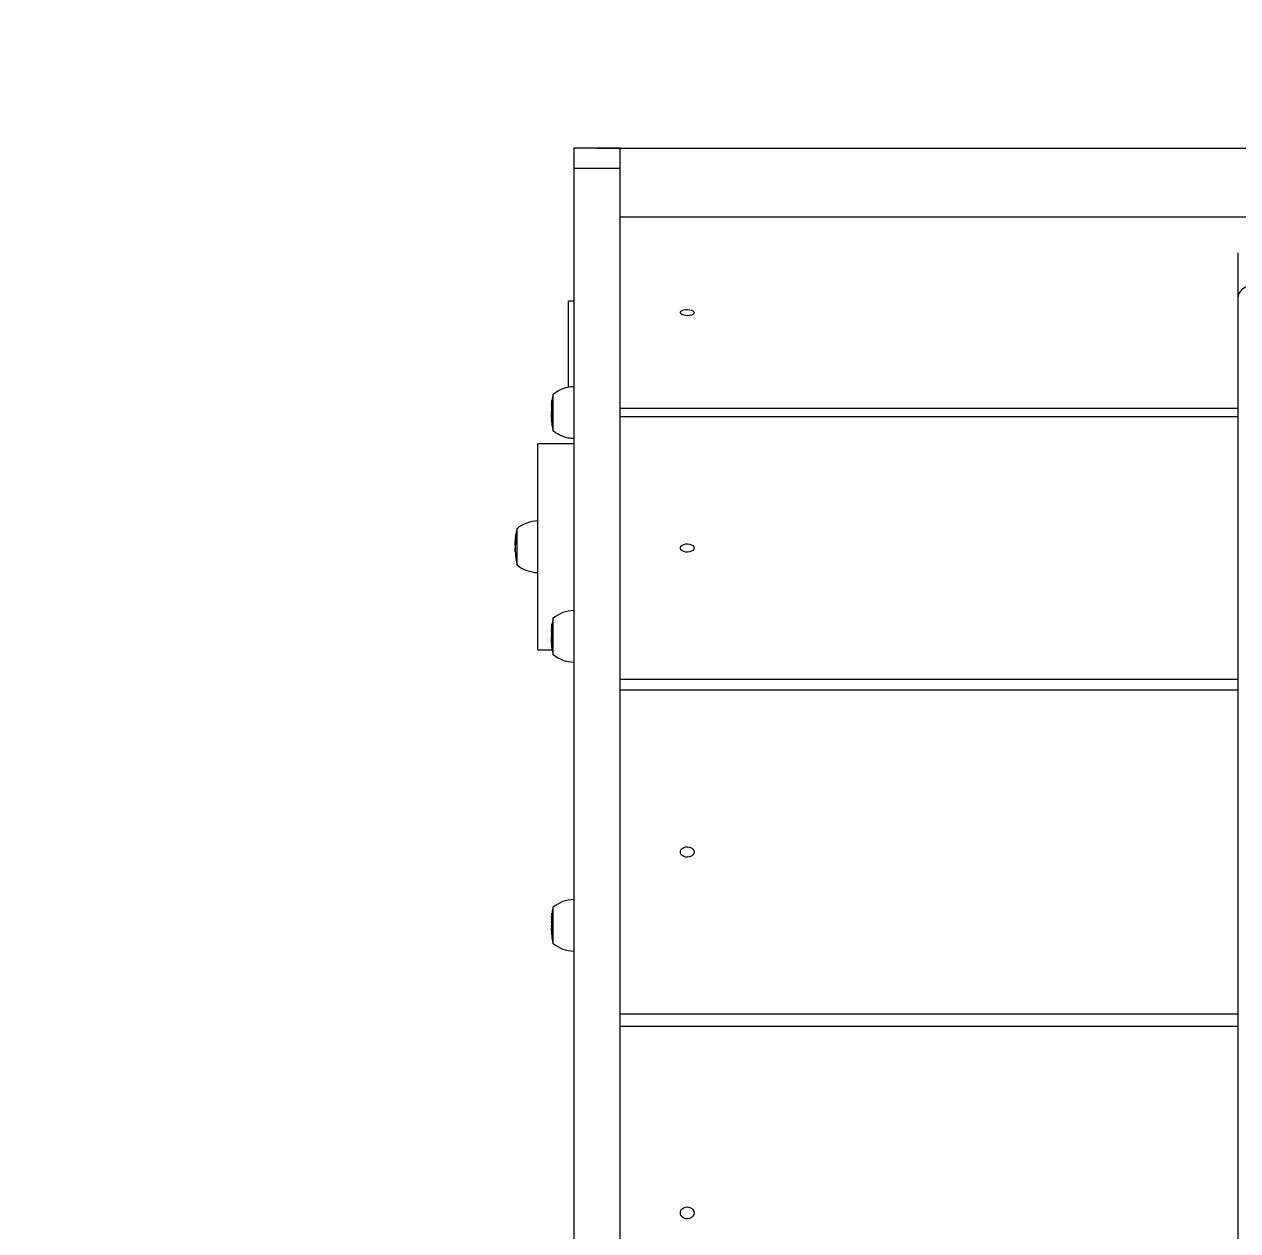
# Model space of a CAD drawing. Header units: millimetres. Extents: x -6332 to 8932, y -6739 to 7096.
# Drawn here: x 444 to 1150, y 4964 to 5666 of the extents above; entities that cross this region are included whole.
import ezdxf

# ---------------------------------------------------------------- set-up
doc = ezdxf.new("R2010")
doc.units = ezdxf.units.MM
for name, color, linetype in [('DIKOM_ОБЪЕКТ', 7, 'Continuous'), ('DIKOM_РАЗМЕР_ЗОНА', 7, 'Continuous'), ('DIKOM_РАЗМЕР_ОБЪЕКТА', 7, 'Continuous')]:
    doc.layers.add(name, color=color, linetype=linetype)
doc.styles.add('style1', font='arial.ttf', dxfattribs={"width": 0.8})
doc.dimstyles.new('1-50', dxfattribs={"dimtxt": 300, "dimasz": 200, "dimexe": 100, "dimexo": 0, "dimgap": 100, "dimtad": 1, "dimtxsty": 'style1', "dimcen": 200, "dimclrd": 7, "dimclre": 7, "dimclrt": 7, "dimadec": 1, "dimazin": 2, "dimtfac": 1, "dimtmove": 0, "dimatfit": 2, "dimfxl": 0, "dimlwd": 25, "dimlwe": 18, "dimarcsym": 0})

# ---------------------------------------------------------------- blocks, each defined once
blk = doc.blocks.new('*D9')
at = {"layer": 'Defpoints', "color": 0, "transparency": 16777216}
for p in [(777.17, 5593.97), (-4228.73, -3389.78), (7301.72, -3389.78)]:
    blk.add_point(p, dxfattribs=at)
at = {"layer": 'DIKOM_РАЗМЕР_ОБЪЕКТА', "color": 7, "lineweight": 18, "transparency": 16777216}
for p, q in [((777.17, 5593.97), (7401.72, 5593.97)), ((-4228.73, -3389.78), (7401.72, -3389.78))]:
    blk.add_line(p, q, dxfattribs=at)
at = {"layer": 'DIKOM_РАЗМЕР_ОБЪЕКТА', "color": 7, "lineweight": 25, "transparency": 16777216}
blk.add_line((7301.72, 5393.97), (7301.72, -3189.78), dxfattribs=at)
at = {"layer": 'DIKOM_РАЗМЕР_ОБЪЕКТА', "color": 7, "transparency": 16777216}
for points in [[(7268.39, 5393.97), (7335.06, 5393.97), (7301.72, 5593.97)], [(7268.39, -3189.78), (7335.06, -3189.78), (7301.72, -3389.78)]]:
    blk.add_solid(points, dxfattribs=at)
at = {"layer": 'DIKOM_РАЗМЕР_ОБЪЕКТА', "color": 7, "transparency": 16777216, "insert": (7048.55, 1153.71), "char_height": 300, "attachment_point": 5, "rotation": 90, "style": 'style1'}
blk.add_mtext('9000', dxfattribs=at)
blk = doc.blocks.new('*D11')
at = {"layer": 'Defpoints', "color": 0, "transparency": 16777216}
for p in [(1114.35, 7096.35), (-4349.59, -4627.34), (8831.76, -4627.34)]:
    blk.add_point(p, dxfattribs=at)
at = {"layer": 'DIKOM_РАЗМЕР_ЗОНА', "color": 7, "lineweight": 18, "transparency": 16777216}
for p, q in [((1114.35, 7096.35), (8931.76, 7096.35)), ((-4349.59, -4627.34), (8931.76, -4627.34))]:
    blk.add_line(p, q, dxfattribs=at)
at = {"layer": 'DIKOM_РАЗМЕР_ЗОНА', "color": 7, "lineweight": 25, "transparency": 16777216}
blk.add_line((8831.76, 6896.35), (8831.76, -4427.34), dxfattribs=at)
at = {"layer": 'DIKOM_РАЗМЕР_ЗОНА', "color": 7, "transparency": 16777216}
for points in [[(8798.42, 6896.35), (8865.09, 6896.35), (8831.76, 7096.35)], [(8798.42, -4427.34), (8865.09, -4427.34), (8831.76, -4627.34)]]:
    blk.add_solid(points, dxfattribs=at)
at = {"layer": 'DIKOM_РАЗМЕР_ЗОНА', "color": 7, "transparency": 16777216, "insert": (8578.59, 1308.2), "char_height": 300, "attachment_point": 5, "rotation": 90, "style": 'style1'}
blk.add_mtext('11750', dxfattribs=at)

msp = doc.modelspace()

# ---------------------------------------------------------------- linework, layer by layer
at = {"layer": 'DIKOM_ОБЪЕКТ', "color": 7, "linetype": 'Continuous', "lineweight": 15}
for p, q in [((790.67, 5593.968), (763.67, 5593.968)), ((763.67, 5593.968), (763.67, 5582.432)), ((790.67, 5582.432), (790.67, 5593.968)), ((763.67, 5582.432), (790.67, 5582.432)), ((763.67, 5582.432), (763.67, 4467.344)), ((790.67, 4472.531), (790.67, 5582.432)), ((1436.67, 5553.812), (790.67, 5553.812)), ((1150.17, 5533.105), (1150.17, 5506.435)), ((760.67, 5505.183), (763.67, 5505.183)), ((760.67, 5454.771), (760.67, 5505.183)), ((1150.17, 5506.435), (1150.17, 4682.213)), ((751.012, 5447.189), (750.998, 5447.117)), ((751.021, 5447.189), (751.012, 5447.189)), ((751.064, 5447.573), (751.089, 5447.675)), ((751.67, 5429.239), (751.67, 5450.839)), ((750.618, 5441.478), (750.617, 5441.644)), ((750.617, 5441.503), (750.617, 5440.467)), ((750.617, 5440.386), (750.617, 5439.322)), ((750.617, 5439.322), (750.617, 5439.008)), ((750.619, 5439.95), (750.618, 5440.381)), ((750.618, 5439.017), (750.618, 5439.173)), ((750.635, 5442.694), (750.655, 5442.827)), ((750.69, 5443.642), (750.667, 5443.515)), ((750.692, 5443.971), (750.716, 5444.095)), ((790.67, 5442.666), (1150.17, 5442.666)), ((750.617, 5438.979), (750.617, 5438.565)), ((750.685, 5436.207), (750.683, 5436.251)), ((750.774, 5435.25), (750.773, 5435.264)), ((750.835, 5434.521), (750.774, 5435.25)), ((750.81, 5435.053), (750.864, 5434.029)), ((750.904, 5433.677), (751.042, 5433.035)), ((751.048, 5432.823), (750.972, 5433.297)), ((751.049, 5432.813), (751.048, 5432.823)), ((751.072, 5432.823), (751.048, 5432.823)), ((751.073, 5432.813), (751.049, 5432.813)), ((1150.17, 5437.545), (790.67, 5437.545)), ((760.67, 5425.183), (760.67, 5425.308)), ((761.51, 5425.183), (760.67, 5425.183)), ((763.67, 5421.905), (742.67, 5421.905)), ((742.67, 5301.905), (742.67, 5421.905)), ((730.67, 5351.105), (730.67, 5372.705)), ((729.617, 5363.38), (729.617, 5363.167)), ((729.617, 5363.154), (729.617, 5363.127)), ((729.617, 5362.607), (729.617, 5361.747)), ((729.618, 5363.144), (729.618, 5363.151)), ((729.618, 5363.103), (729.618, 5363.138)), ((729.621, 5363.624), (729.624, 5363.952)), ((729.771, 5366.028), (729.782, 5365.763)), ((730.064, 5366.963), (730.011, 5366.963)), ((729.617, 5361.261), (729.617, 5360.544)), ((729.617, 5360.544), (729.617, 5360.437)), ((729.617, 5360.437), (729.617, 5360.431)), ((729.619, 5360.668), (729.618, 5361.264)), ((729.642, 5359.033), (729.656, 5358.631)), ((751.67, 5298.919), (751.67, 5320.519)), ((750.64, 5312.211), (750.634, 5312.339)), ((750.638, 5312.414), (750.655, 5312.671)), ((750.69, 5313.475), (750.673, 5313.247)), ((750.699, 5313.71), (750.716, 5313.921)), ((751.014, 5316.922), (751.012, 5316.922)), ((751.081, 5317.367), (751.089, 5317.447)), ((750.618, 5311.125), (750.617, 5311.317)), ((750.617, 5311.152), (750.617, 5310.225)), ((750.617, 5310.199), (750.617, 5309.15)), ((750.617, 5309.15), (750.617, 5308.77)), ((750.617, 5308.77), (750.617, 5308.244)), ((750.619, 5309.837), (750.618, 5310.197)), ((750.685, 5305.956), (750.683, 5305.954)), ((750.774, 5305.15), (750.773, 5305.163)), ((750.81, 5305.014), (750.864, 5303.731)), ((742.67, 5301.905), (751.101, 5301.905)), ((750.875, 5303.626), (750.857, 5303.897)), ((750.904, 5303.39), (751.042, 5303.026)), ((751.048, 5302.753), (750.927, 5303.176)), ((751.049, 5302.744), (751.048, 5302.753)), ((751.081, 5302.753), (751.048, 5302.753)), ((751.082, 5302.744), (751.049, 5302.744)), ((790.67, 5284.77), (1150.17, 5284.77)), ((1150.17, 5278.387), (790.67, 5278.387)), ((751.67, 5130.63), (751.67, 5152.23)), ((750.617, 5143.004), (750.622, 5143.419)), ((750.618, 5142.861), (750.617, 5143.004)), ((750.617, 5142.901), (750.617, 5142.905)), ((750.617, 5142.901), (750.617, 5142.12)), ((750.623, 5143.592), (750.624, 5143.651)), ((750.734, 5145.991), (750.752, 5146.249)), ((751.031, 5148.296), (751.012, 5148.296)), ((750.617, 5141.5), (750.617, 5140.492)), ((750.617, 5140.287), (750.617, 5140.193)), ((750.617, 5140.193), (750.617, 5139.955)), ((750.619, 5140.997), (750.618, 5141.497)), ((750.662, 5138.024), (750.662, 5138.024)), ((750.729, 5136.961), (750.751, 5136.815)), ((750.773, 5136.418), (750.765, 5136.504)), ((750.774, 5136.403), (750.773, 5136.418)), ((750.801, 5136.223), (750.774, 5136.403)), ((750.81, 5136.111), (750.838, 5135.816)), ((750.976, 5134.616), (751.042, 5134.097)), ((751.048, 5133.99), (751.025, 5134.234)), ((751.043, 5134.036), (751.049, 5133.981)), ((751.049, 5133.981), (751.048, 5133.99)), ((751.057, 5133.99), (751.048, 5133.99)), ((751.058, 5133.981), (751.049, 5133.981)), ((751.134, 5133.47), (751.113, 5133.579)), ((790.67, 5089.877), (1150.17, 5089.877)), ((1150.17, 5082.479), (790.67, 5082.479))]:
    msp.add_line(p, q, dxfattribs=at)
at = {"layer": 'DIKOM_ОБЪЕКТ', "color": 7, "linetype": 'Continuous', "lineweight": 15, "flags": 128}
for points in [[(1159.67, 5514.246), (1157.816, 5514.096), (1156.034, 5513.651), (1154.392, 5512.929), (1152.953, 5511.958), (1151.771, 5510.774), (1150.893, 5509.424), (1150.352, 5507.958), (1150.17, 5506.435)], [(833.67, 5498.239), (833.492, 5497.715), (832.975, 5497.237), (832.164, 5496.849), (831.131, 5496.583), (829.969, 5496.465), (828.78, 5496.505), (827.67, 5496.699), (826.738, 5497.029), (826.066, 5497.467), (825.715, 5497.974), (825.715, 5498.504), (826.066, 5499.011), (826.738, 5499.449), (827.67, 5499.779), (828.78, 5499.973), (829.969, 5500.012), (831.131, 5499.894), (832.164, 5499.629), (832.975, 5499.241), (833.492, 5498.763), (833.67, 5498.239)], [(833.67, 5361.157), (833.492, 5360.437), (832.975, 5359.78), (832.164, 5359.246), (831.131, 5358.882), (829.969, 5358.72), (828.78, 5358.774), (827.67, 5359.041), (826.738, 5359.495), (826.066, 5360.097), (825.715, 5360.793), (825.715, 5361.522), (826.066, 5362.218), (826.738, 5362.82), (827.67, 5363.274), (828.78, 5363.54), (829.969, 5363.595), (831.131, 5363.433), (832.164, 5363.069), (832.975, 5362.534), (833.492, 5361.878), (833.67, 5361.157)], [(833.67, 5184.132), (833.492, 5183.243), (832.975, 5182.433), (832.164, 5181.774), (831.131, 5181.325), (829.969, 5181.124), (828.78, 5181.192), (827.67, 5181.52), (826.738, 5182.081), (826.066, 5182.824), (825.715, 5183.683), (825.715, 5184.582), (826.066, 5185.441), (826.738, 5186.184), (827.67, 5186.744), (828.78, 5187.073), (829.969, 5187.14), (831.131, 5186.94), (832.164, 5186.49), (832.975, 5185.831), (833.492, 5185.021), (833.67, 5184.132)], [(833.67, 4973.993), (833.492, 4972.97), (832.975, 4972.038), (832.164, 4971.279), (831.131, 4970.762), (829.969, 4970.532), (828.78, 4970.609), (827.67, 4970.987), (826.738, 4971.632), (826.066, 4972.487), (825.715, 4973.476), (825.715, 4974.511), (826.066, 4975.499), (826.738, 4976.354), (827.67, 4977), (828.78, 4977.378), (829.969, 4977.455), (831.131, 4977.225), (832.164, 4976.707), (832.975, 4975.949), (833.492, 4975.016), (833.67, 4973.993)]]:
    msp.add_lwpolyline(points, dxfattribs=at)
at = {"layer": 'DIKOM_ОБЪЕКТ', "color": 7, "linetype": 'Continuous', "lineweight": 15}
for centre, radius, start, end in [((763.83, 5436.363), 18.677, 90.490933, 130.621157), ((792.453, 5441.514), 41.836, 172.301552, 175.091413), ((792.453, 5441.514), 41.836, 167.120378, 171.66963), ((792.453, 5441.514), 41.836, 177.260967, 178.384277), ((792.453, 5441.514), 41.836, 175.755612, 176.636027), ((792.453, 5438.565), 41.836, 180, 182.588895), ((792.453, 5438.565), 41.836, 183.167575, 184.090774), ((792.453, 5438.565), 41.836, 184.717751, 185.549257), ((792.453, 5438.565), 41.836, 186.153984, 186.732054), ((792.453, 5438.565), 41.836, 187.237935, 188.115796), ((792.453, 5438.565), 41.836, 188.747399, 192.879622), ((763.83, 5443.716), 18.677, 229.378843, 269.509067), ((742.83, 5358.229), 18.677, 90.490933, 130.621157), ((771.453, 5363.38), 41.836, 167.120378, 176.641314), ((771.453, 5363.38), 41.836, 178.857207, 180), ((771.453, 5360.431), 41.836, 182.462321, 192.879622), ((742.83, 5365.582), 18.677, 229.378843, 269.509067), ((792.453, 5311.194), 41.836, 167.120378, 171.511071), ((763.83, 5306.042), 18.677, 90.490933, 130.621157), ((792.453, 5311.194), 41.836, 177.188173, 178.32886), ((792.453, 5311.194), 41.836, 175.421313, 176.553661), ((792.453, 5311.194), 41.836, 173.674051, 174.682442), ((792.453, 5308.244), 41.836, 180, 182.499669), ((792.453, 5308.244), 41.836, 183.131534, 184.18398), ((792.453, 5308.244), 41.836, 184.820767, 185.967234), ((792.453, 5308.244), 41.836, 187.058522, 187.773486), ((792.453, 5308.244), 41.836, 189.39456, 192.879622), ((763.83, 5313.396), 18.677, 229.378843, 269.509067), ((792.453, 5142.905), 41.836, 167.120378, 171.647445), ((763.83, 5137.753), 18.677, 90.490933, 130.621157), ((792.453, 5142.905), 41.836, 179.29613, 180), ((792.453, 5142.905), 41.836, 177.250535, 178.376547), ((792.453, 5142.905), 41.836, 175.528094, 176.624273), ((792.453, 5142.905), 41.836, 172.280975, 174.926876), ((792.453, 5139.955), 41.836, 180, 182.684497), ((792.453, 5139.955), 41.836, 183.26983, 184.10368), ((792.453, 5139.955), 41.836, 184.732166, 185.119576), ((792.453, 5139.955), 41.836, 185.680402, 187.336113), ((792.453, 5139.955), 41.836, 187.864622, 188.137328), ((792.453, 5139.955), 41.836, 188.77037, 192.879622), ((763.83, 5145.107), 18.677, 229.378843, 269.509067)]:
    msp.add_arc(centre, radius, start, end, dxfattribs=at)
for points, knots in [([(750.928, 5446.464), (750.905, 5446.263), (750.867, 5445.93), (750.819, 5445.473), (750.78, 5445.11), (750.751, 5444.828), (750.737, 5444.678), (750.735, 5444.647), (750.734, 5444.636)], [0, 0, 0, 0, 0.2166682, 0.3588165, 0.5009777, 0.6879793, 0.8806819, 1, 1, 1, 1]), ([(750.771, 5445.09), (750.773, 5445.113), (750.775, 5445.151), (750.797, 5445.356), (750.821, 5445.58), (750.853, 5445.877), (750.886, 5446.171), (750.908, 5446.366), (750.916, 5446.438)], [0, 0, 0, 0, 0.278706, 0.4466966, 0.5831956, 0.7205275, 0.8955029, 1, 1, 1, 1]), ([(750.916, 5446.438), (750.931, 5446.561), (750.961, 5446.811), (750.994, 5447.061), (751.012, 5447.189)], [0, 0, 0, 0, 0.4884437, 1, 1, 1, 1]), ([(751.089, 5447.675), (751.059, 5447.468), (751.001, 5447.065), (750.952, 5446.661), (750.928, 5446.464)], [0, 0, 0, 0, 0.5122843, 1, 1, 1, 1]), ([(750.624, 5442.239), (750.62, 5441.745), (750.616, 5441.195), (750.619, 5440.645), (750.62, 5440.588)], [0, 0, 0, 0, 0.8969046, 1, 1, 1, 1]), ([(750.634, 5437.987), (750.63, 5438.138), (750.624, 5438.417), (750.618, 5438.761), (750.617, 5438.997), (750.618, 5439.056), (750.618, 5439.084)], [0, 0, 0, 0, 0.286826, 0.5290598, 0.771182, 1, 1, 1, 1]), ([(750.618, 5439.332), (750.618, 5439.233), (750.619, 5439.036), (750.629, 5438.557), (750.637, 5438.204), (750.642, 5438.025)], [0, 0, 0, 0, 0.3332851, 0.6620437, 1, 1, 1, 1]), ([(750.62, 5440.588), (750.619, 5440.482), (750.619, 5440.269), (750.619, 5440.056), (750.619, 5439.95)], [0, 0, 0, 0, 0.4998183, 1, 1, 1, 1]), ([(750.641, 5442.374), (750.636, 5442.351), (750.626, 5442.306), (750.624, 5442.262), (750.624, 5442.239)], [0, 0, 0, 0, 0.4984938, 1, 1, 1, 1]), ([(750.655, 5442.827), (750.652, 5442.754), (750.647, 5442.603), (750.643, 5442.452), (750.641, 5442.374)], [0, 0, 0, 0, 0.4839851, 1, 1, 1, 1]), ([(750.716, 5444.095), (750.711, 5444.024), (750.702, 5443.873), (750.694, 5443.722), (750.69, 5443.642)], [0, 0, 0, 0, 0.4758577, 1, 1, 1, 1]), ([(750.662, 5436.66), (750.662, 5436.69), (750.662, 5436.74), (750.657, 5437.008), (750.65, 5437.333), (750.641, 5437.68), (750.636, 5437.901), (750.634, 5437.987)], [0, 0, 0, 0, 0.3018553, 0.4913673, 0.6811028, 0.8764578, 1, 1, 1, 1]), ([(750.642, 5438.025), (750.647, 5437.815), (750.657, 5437.431), (750.671, 5436.922), (750.681, 5436.536), (750.685, 5436.282), (750.685, 5436.232), (750.685, 5436.207)], [0, 0, 0, 0, 0.2252804, 0.4129291, 0.600081, 0.8000894, 1, 1, 1, 1]), ([(750.66, 5436.673), (750.661, 5436.668), (750.662, 5436.635), (750.662, 5436.649), (750.662, 5436.66)], [0, 0, 0, 0, 0.1664418, 1, 1, 1, 1]), ([(750.729, 5435.58), (750.727, 5435.592), (750.715, 5435.652), (750.735, 5435.712), (750.751, 5435.759)], [0, 0, 0, 0, 0.214665, 1, 1, 1, 1]), ([(750.751, 5435.759), (750.761, 5435.638), (750.779, 5435.403), (750.799, 5435.168), (750.81, 5435.053)], [0, 0, 0, 0, 0.5131663, 1, 1, 1, 1]), ([(751.04, 5432.661), (751.037, 5432.673), (751.024, 5432.723), (751.038, 5432.774), (751.049, 5432.813)], [0, 0, 0, 0, 0.2260514, 1, 1, 1, 1]), ([(751.042, 5433.035), (751.055, 5432.939), (751.085, 5432.73), (751.117, 5432.52), (751.134, 5432.406)], [0, 0, 0, 0, 0.4559494, 1, 1, 1, 1]), ([(751.134, 5432.406), (751.115, 5432.359), (751.089, 5432.292), (751.106, 5432.225), (751.111, 5432.205)], [0, 0, 0, 0, 0.7003268, 1, 1, 1, 1]), ([(730.005, 5368.452), (729.988, 5368.343), (729.954, 5368.131), (729.924, 5367.918), (729.909, 5367.813)], [0, 0, 0, 0, 0.5102327, 1, 1, 1, 1]), ([(729.914, 5368.003), (729.939, 5368.175), (729.99, 5368.527), (730.05, 5368.878), (730.081, 5369.057)], [0, 0, 0, 0, 0.4895198, 1, 1, 1, 1]), ([(730.011, 5366.963), (730.002, 5367.211), (729.983, 5367.707), (729.998, 5368.204), (730.005, 5368.452)], [0, 0, 0, 0, 0.5001374, 1, 1, 1, 1]), ([(730.081, 5369.057), (730.067, 5368.733), (730.04, 5368.085), (730.073, 5367.438), (730.089, 5367.114)], [0, 0, 0, 0, 0.4998906, 1, 1, 1, 1]), ([(729.624, 5363.62), (729.62, 5362.897), (729.615, 5362.09), (729.619, 5361.283), (729.62, 5361.2)], [0, 0, 0, 0, 0.896859, 1, 1, 1, 1]), ([(729.624, 5363.952), (729.625, 5364.066), (729.627, 5364.294), (729.633, 5364.521), (729.636, 5364.634)], [0, 0, 0, 0, 0.5020436, 1, 1, 1, 1]), ([(729.641, 5362.69), (729.636, 5362.845), (729.626, 5363.155), (729.624, 5363.465), (729.624, 5363.62)], [0, 0, 0, 0, 0.4984865, 1, 1, 1, 1]), ([(729.649, 5365.012), (729.641, 5364.688), (729.625, 5364.04), (729.645, 5363.392), (729.654, 5363.069)], [0, 0, 0, 0, 0.5000678, 1, 1, 1, 1]), ([(729.636, 5364.634), (729.638, 5364.699), (729.642, 5364.825), (729.647, 5364.951), (729.649, 5365.012)], [0, 0, 0, 0, 0.5158164, 1, 1, 1, 1]), ([(729.654, 5363.069), (729.652, 5363.008), (729.647, 5362.882), (729.643, 5362.756), (729.641, 5362.69)], [0, 0, 0, 0, 0.4836746, 1, 1, 1, 1]), ([(729.69, 5363.749), (729.678, 5364.073), (729.654, 5364.721), (729.674, 5365.368), (729.684, 5365.692)], [0, 0, 0, 0, 0.4999214, 1, 1, 1, 1]), ([(729.684, 5365.692), (729.688, 5365.759), (729.696, 5365.885), (729.705, 5366.011), (729.709, 5366.071)], [0, 0, 0, 0, 0.5245917, 1, 1, 1, 1]), ([(729.709, 5366.071), (729.698, 5365.747), (729.677, 5365.099), (729.703, 5364.451), (729.716, 5364.127)], [0, 0, 0, 0, 0.5001152, 1, 1, 1, 1]), ([(729.716, 5364.127), (729.711, 5364.067), (729.702, 5363.941), (729.694, 5363.815), (729.69, 5363.749)], [0, 0, 0, 0, 0.4761494, 1, 1, 1, 1]), ([(729.734, 5365.655), (729.737, 5365.85), (729.74, 5366.137), (729.773, 5366.658), (729.806, 5367.073), (729.853, 5367.537), (729.892, 5367.834), (729.914, 5368.003)], [0, 0, 0, 0, 0.3342712, 0.4935332, 0.6243735, 0.7848275, 1, 1, 1, 1]), ([(729.928, 5366.104), (729.905, 5365.936), (729.867, 5365.658), (729.819, 5365.375), (729.78, 5365.25), (729.751, 5365.282), (729.737, 5365.44), (729.735, 5365.596), (729.734, 5365.655)], [0, 0, 0, 0, 0.2167299, 0.3588234, 0.5010021, 0.6879878, 0.8806941, 1, 1, 1, 1]), ([(729.909, 5367.813), (729.891, 5367.682), (729.862, 5367.469), (729.826, 5367.119), (729.798, 5366.793), (729.776, 5366.426), (729.771, 5366.185), (729.771, 5366.053), (729.771, 5366.028)], [0, 0, 0, 0, 0.2196767, 0.3568564, 0.4943051, 0.6726584, 0.9373717, 1, 1, 1, 1]), ([(729.8, 5365.709), (729.8, 5365.709), (729.822, 5365.686), (729.814, 5365.743), (729.856, 5365.885), (729.885, 5366.116), (729.908, 5366.277), (729.917, 5366.337)], [0, 0, 0, 0, 0.0008667, 0.2474328, 0.4952625, 0.8113368, 1, 1, 1, 1]), ([(729.917, 5366.337), (729.931, 5366.439), (729.961, 5366.647), (729.994, 5366.856), (730.011, 5366.963)], [0, 0, 0, 0, 0.4882877, 1, 1, 1, 1]), ([(730.089, 5367.114), (730.059, 5366.941), (730.002, 5366.605), (729.952, 5366.268), (729.928, 5366.104)], [0, 0, 0, 0, 0.5122765, 1, 1, 1, 1]), ([(729.634, 5359.256), (729.63, 5359.39), (729.624, 5359.638), (729.619, 5360.051), (729.616, 5360.329), (729.617, 5360.444), (729.618, 5360.454)], [0, 0, 0, 0, 0.3607821, 0.6653206, 0.9699923, 1, 1, 1, 1]), ([(729.618, 5360.557), (729.618, 5360.388), (729.619, 5360.05), (729.628, 5359.501), (729.637, 5359.191), (729.642, 5359.033)], [0, 0, 0, 0, 0.331852, 0.6612411, 1, 1, 1, 1]), ([(729.62, 5361.2), (729.619, 5361.112), (729.619, 5360.934), (729.619, 5360.757), (729.619, 5360.668)], [0, 0, 0, 0, 0.4996903, 1, 1, 1, 1]), ([(729.647, 5358.877), (729.645, 5358.931), (729.64, 5359.03), (729.636, 5359.186), (729.634, 5359.256)], [0, 0, 0, 0, 0.5486532, 1, 1, 1, 1]), ([(750.641, 5312.225), (750.636, 5312.172), (750.626, 5312.066), (750.624, 5311.96), (750.624, 5311.907)], [0, 0, 0, 0, 0.4984763, 1, 1, 1, 1]), ([(750.655, 5312.671), (750.652, 5312.599), (750.647, 5312.451), (750.643, 5312.302), (750.641, 5312.225)], [0, 0, 0, 0, 0.4834838, 1, 1, 1, 1]), ([(750.716, 5313.921), (750.711, 5313.85), (750.702, 5313.701), (750.694, 5313.553), (750.69, 5313.475)], [0, 0, 0, 0, 0.4762777, 1, 1, 1, 1]), ([(750.928, 5316.254), (750.905, 5316.056), (750.867, 5315.728), (750.819, 5315.258), (750.781, 5314.877), (750.758, 5314.629), (750.752, 5314.546), (750.751, 5314.535)], [0, 0, 0, 0, 0.3019179, 0.5000233, 0.6981919, 0.9588179, 1, 1, 1, 1]), ([(750.779, 5314.852), (750.78, 5314.863), (750.782, 5314.906), (750.798, 5315.074), (750.821, 5315.317), (750.853, 5315.627), (750.886, 5315.92), (750.908, 5316.112), (750.916, 5316.183)], [0, 0, 0, 0, 0.074923, 0.2903986, 0.465495, 0.6415182, 0.8660512, 1, 1, 1, 1]), ([(750.916, 5316.183), (750.931, 5316.304), (750.961, 5316.55), (750.994, 5316.797), (751.012, 5316.922)], [0, 0, 0, 0, 0.488443, 1, 1, 1, 1]), ([(751.089, 5317.447), (751.059, 5317.243), (751.001, 5316.846), (750.952, 5316.448), (750.928, 5316.254)], [0, 0, 0, 0, 0.5122709, 1, 1, 1, 1]), ([(750.624, 5311.907), (750.62, 5311.476), (750.616, 5310.996), (750.619, 5310.515), (750.62, 5310.466)], [0, 0, 0, 0, 0.8968505, 1, 1, 1, 1]), ([(750.634, 5307.863), (750.63, 5308.011), (750.624, 5308.283), (750.618, 5308.602), (750.617, 5308.791), (750.618, 5308.858), (750.619, 5308.842), (750.619, 5308.838)], [0, 0, 0, 0, 0.2692089, 0.4963145, 0.7234671, 0.9380908, 1, 1, 1, 1]), ([(750.618, 5309.152), (750.618, 5309.071), (750.619, 5308.91), (750.629, 5308.466), (750.637, 5308.121), (750.642, 5307.946)], [0, 0, 0, 0, 0.3297455, 0.6602147, 1, 1, 1, 1]), ([(750.62, 5310.466), (750.619, 5310.361), (750.619, 5310.152), (750.619, 5309.942), (750.619, 5309.837)], [0, 0, 0, 0, 0.4998085, 1, 1, 1, 1]), ([(750.662, 5306.402), (750.662, 5306.456), (750.662, 5306.543), (750.657, 5306.854), (750.65, 5307.203), (750.641, 5307.559), (750.636, 5307.778), (750.634, 5307.863)], [0, 0, 0, 0, 0.3018943, 0.4914299, 0.6811462, 0.8764236, 1, 1, 1, 1]), ([(750.642, 5307.946), (750.647, 5307.738), (750.657, 5307.356), (750.671, 5306.822), (750.681, 5306.398), (750.685, 5306.092), (750.685, 5306.002), (750.685, 5305.956)], [0, 0, 0, 0, 0.2252917, 0.4129622, 0.6001238, 0.8000859, 1, 1, 1, 1]), ([(750.657, 5306.418), (750.659, 5306.39), (750.661, 5306.343), (750.662, 5306.385), (750.662, 5306.402)], [0, 0, 0, 0, 0.5737052, 1, 1, 1, 1]), ([(750.735, 5305.192), (750.729, 5305.253), (750.714, 5305.426), (750.737, 5305.599), (750.751, 5305.709)], [0, 0, 0, 0, 0.3583449, 1, 1, 1, 1]), ([(750.751, 5305.709), (750.761, 5305.59), (750.779, 5305.359), (750.799, 5305.127), (750.81, 5305.014)], [0, 0, 0, 0, 0.5128711, 1, 1, 1, 1]), ([(750.864, 5303.731), (750.868, 5303.687), (750.875, 5303.621), (750.884, 5303.535), (750.888, 5303.496), (750.89, 5303.476)], [0, 0, 0, 0, 0.4997924, 0.7498485, 1, 1, 1, 1]), ([(750.89, 5303.476), (750.89, 5303.475), (750.89, 5303.472), (750.891, 5303.469), (750.891, 5303.467)], [0, 0, 0, 0, 0.5513517, 1, 1, 1, 1]), ([(750.891, 5303.467), (750.893, 5303.455), (750.895, 5303.436), (750.9, 5303.41), (750.902, 5303.396), (750.904, 5303.39)], [0, 0, 0, 0, 0.4998991, 0.7499897, 1, 1, 1, 1]), ([(751.058, 5302.189), (751.046, 5302.281), (751.022, 5302.467), (751.04, 5302.652), (751.049, 5302.744)], [0, 0, 0, 0, 0.5001807, 1, 1, 1, 1]), ([(751.042, 5303.026), (751.055, 5302.932), (751.085, 5302.725), (751.117, 5302.519), (751.134, 5302.407)], [0, 0, 0, 0, 0.4560356, 1, 1, 1, 1]), ([(751.126, 5301.742), (751.113, 5301.826), (751.09, 5301.975), (751.068, 5302.124), (751.058, 5302.189)], [0, 0, 0, 0, 0.5632298, 1, 1, 1, 1]), ([(751.134, 5302.407), (751.117, 5302.296), (751.085, 5302.074), (751.112, 5301.853), (751.126, 5301.742)], [0, 0, 0, 0, 0.5001665, 1, 1, 1, 1]), ([(750.624, 5143.589), (750.62, 5143.005), (750.616, 5142.353), (750.619, 5141.701), (750.62, 5141.634)], [0, 0, 0, 0, 0.896927, 1, 1, 1, 1]), ([(750.641, 5143.416), (750.636, 5143.445), (750.626, 5143.503), (750.624, 5143.56), (750.624, 5143.589)], [0, 0, 0, 0, 0.498488, 1, 1, 1, 1]), ([(750.637, 5144.09), (750.636, 5144.076), (750.628, 5144.003), (750.643, 5143.929), (750.655, 5143.868)], [0, 0, 0, 0, 0.1834526, 1, 1, 1, 1]), ([(750.655, 5143.868), (750.652, 5143.796), (750.647, 5143.645), (750.643, 5143.494), (750.641, 5143.416)], [0, 0, 0, 0, 0.4834273, 1, 1, 1, 1]), ([(750.69, 5144.682), (750.676, 5144.742), (750.658, 5144.819), (750.668, 5144.896), (750.67, 5144.912)], [0, 0, 0, 0, 0.7854434, 1, 1, 1, 1]), ([(750.695, 5145.369), (750.692, 5145.351), (750.681, 5145.273), (750.701, 5145.195), (750.716, 5145.134)], [0, 0, 0, 0, 0.2308524, 1, 1, 1, 1]), ([(750.716, 5145.134), (750.711, 5145.063), (750.702, 5144.912), (750.694, 5144.761), (750.69, 5144.682)], [0, 0, 0, 0, 0.4758042, 1, 1, 1, 1]), ([(750.928, 5147.498), (750.905, 5147.297), (750.867, 5146.965), (750.819, 5146.538), (750.78, 5146.228), (750.751, 5146.029), (750.739, 5145.966), (750.737, 5145.975), (750.737, 5145.976)], [0, 0, 0, 0, 0.2436161, 0.40333, 0.5631631, 0.77336, 0.9899378, 1, 1, 1, 1]), ([(750.781, 5146.606), (750.777, 5146.546), (750.77, 5146.472), (750.771, 5146.447), (750.771, 5146.442)], [0, 0, 0, 0, 0.8050584, 1, 1, 1, 1]), ([(750.776, 5146.447), (750.777, 5146.442), (750.779, 5146.431), (750.797, 5146.545), (750.821, 5146.724), (750.853, 5146.993), (750.886, 5147.281), (750.908, 5147.475), (750.916, 5147.547)], [0, 0, 0, 0, 0.175422, 0.3674621, 0.5235849, 0.6804687, 0.8805904, 1, 1, 1, 1]), ([(750.916, 5147.547), (750.931, 5147.669), (750.961, 5147.919), (750.994, 5148.169), (751.012, 5148.296)], [0, 0, 0, 0, 0.4884207, 1, 1, 1, 1]), ([(751.089, 5148.706), (751.059, 5148.5), (751.001, 5148.098), (750.952, 5147.695), (750.928, 5147.498)], [0, 0, 0, 0, 0.5123133, 1, 1, 1, 1]), ([(751.012, 5148.296), (751.001, 5148.342), (750.984, 5148.418), (750.996, 5148.493), (751, 5148.523)], [0, 0, 0, 0, 0.6120526, 1, 1, 1, 1]), ([(751.068, 5148.98), (751.062, 5148.949), (751.044, 5148.858), (751.071, 5148.766), (751.089, 5148.706)], [0, 0, 0, 0, 0.3390241, 1, 1, 1, 1]), ([(750.634, 5139.105), (750.63, 5139.259), (750.624, 5139.543), (750.618, 5139.918), (750.617, 5140.143), (750.617, 5140.209), (750.617, 5140.217)], [0, 0, 0, 0, 0.3570726, 0.6585108, 0.9599294, 1, 1, 1, 1]), ([(750.618, 5140.509), (750.618, 5140.382), (750.619, 5140.132), (750.629, 5139.606), (750.637, 5139.249), (750.642, 5139.068)], [0, 0, 0, 0, 0.3371242, 0.6638771, 1, 1, 1, 1]), ([(750.62, 5141.634), (750.619, 5141.528), (750.619, 5141.316), (750.619, 5141.104), (750.619, 5140.997)], [0, 0, 0, 0, 0.4996297, 1, 1, 1, 1]), ([(750.662, 5138.037), (750.662, 5138.028), (750.662, 5138.014), (750.657, 5138.204), (750.65, 5138.48), (750.641, 5138.802), (750.636, 5139.02), (750.634, 5139.105)], [0, 0, 0, 0, 0.3018585, 0.4914261, 0.681139, 0.8764098, 1, 1, 1, 1]), ([(750.642, 5139.068), (750.647, 5138.862), (750.657, 5138.484), (750.671, 5138.028), (750.681, 5137.721), (750.685, 5137.575), (750.685, 5137.584), (750.685, 5137.587)], [0, 0, 0, 0, 0.2491675, 0.4567596, 0.6638245, 0.8850827, 1, 1, 1, 1]), ([(750.751, 5136.815), (750.761, 5136.695), (750.779, 5136.46), (750.799, 5136.225), (750.81, 5136.111)], [0, 0, 0, 0, 0.5130339, 1, 1, 1, 1]), ([(751.042, 5134.097), (751.055, 5134.002), (751.085, 5133.792), (751.117, 5133.583), (751.134, 5133.47)], [0, 0, 0, 0, 0.4562294, 1, 1, 1, 1])]:
    msp.add_open_spline(points, degree=3, knots=knots, dxfattribs=at)

# ---------------------------------------------------------------- dimensions: what is measured, and where the dimension line sits
at = {"layer": 'DIKOM_РАЗМЕР_ЗОНА'}
dim = msp.add_linear_dim(base=(8831.757, -4627.344), p1=(1114.346, 7096.351), p2=(-4349.589, -4627.344), angle=90, text='11750', dimstyle='1-50', dxfattribs=at)
dim.commit()
dim.dimension.update_dxf_attribs({"geometry": '*D11', "text_midpoint": (8831.757, 1308.196), "dimtype": 160})
at = {"layer": 'DIKOM_РАЗМЕР_ОБЪЕКТА'}
dim = msp.add_linear_dim(base=(7301.722, -3389.779), p1=(777.17, 5593.968), p2=(-4228.728, -3389.779), angle=90, text='9000', dimstyle='1-50', dxfattribs=at)
dim.commit()
dim.dimension.update_dxf_attribs({"geometry": '*D9', "text_midpoint": (7301.722, 1153.714), "dimtype": 160})

doc.saveas('drawing.dxf')
